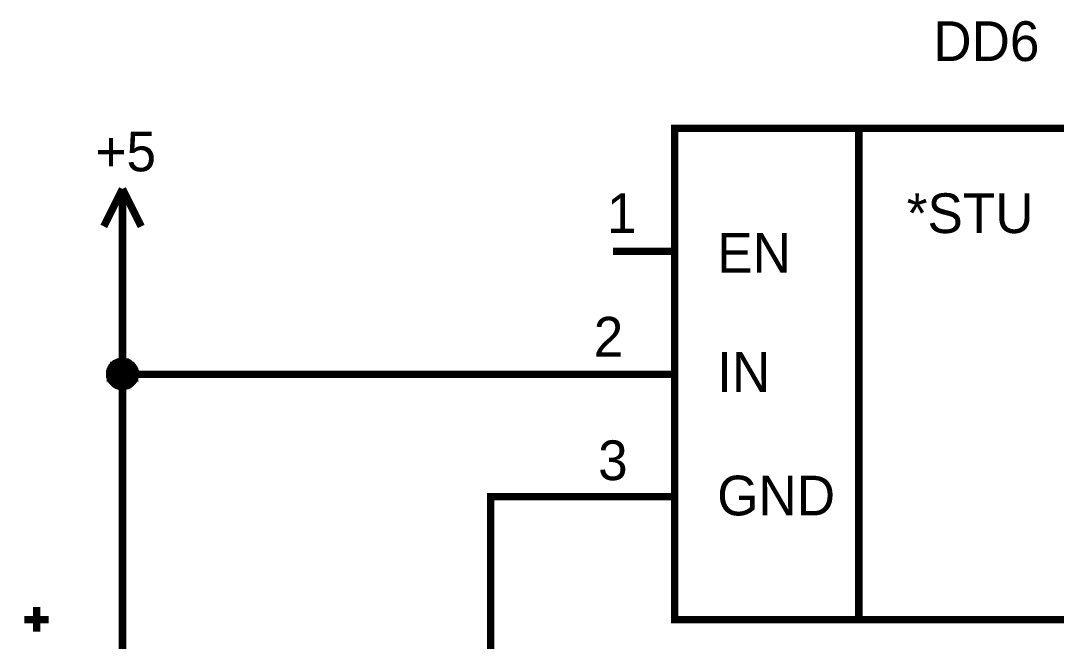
# Model space of a CAD drawing. Header units: millimetres. Extents: x 0 to 841, y 0 to 594.
# Drawn here: x 207.88 to 250.07, y 67.1 to 92.38 of the extents above; entities that cross this region are included whole.
import ezdxf

# ---------------------------------------------------------------- set-up
doc = ezdxf.new("R2010")
doc.units = ezdxf.units.MM
doc.layers.add('Sheet', color=255, linetype='Continuous')

msp = doc.modelspace()

# ---------------------------------------------------------------- linework, layer by layer
at = {"layer": 'Sheet', "const_width": 0.3}
msp.add_lwpolyline([(234.527, 87.995), (259.522, 87.995), (259.522, 67.984), (234.527, 67.984), (234.527, 87.995)], close=True, dxfattribs=at)
at = {"layer": 'Sheet'}
for points, const_width in [([(242.028, 87.995), (242.028, 67.984)], 0.3), ([(212.024, 85.525), (211.261, 83.997)], 0.3), ([(212.024, 85.525), (212.788, 83.997)], 0.3), ([(212.024, 82.987), (212.024, 85.525)], 0.3), ([(212.024, 82.987), (212.024, 77.978)], 0.3), ([(234.527, 82.987), (232.012, 82.987)], 0.3), ([(211.508, 77.978), (211.508, 78.001), (211.508, 78.023), (211.508, 78.068), (211.508, 78.091), (211.53, 78.113), (211.53, 78.135), (211.53, 78.158), (211.553, 78.18), (211.553, 78.203), (211.575, 78.225), (211.575, 78.248), (211.597, 78.27), (211.597, 78.293), (211.62, 78.315), (211.642, 78.338), (211.665, 78.338), (211.665, 78.36), (211.687, 78.382), (211.71, 78.405), (211.732, 78.405), (211.755, 78.427), (211.777, 78.427), (211.8, 78.45), (211.822, 78.45), (211.845, 78.472), (211.867, 78.472), (211.889, 78.472), (211.912, 78.495), (211.934, 78.495), (211.979, 78.495), (212.002, 78.495), (212.024, 78.495)], 0.3), ([(211.508, 77.978), (211.508, 78.001), (211.508, 78.023), (211.508, 78.068), (211.508, 78.091), (211.53, 78.113), (211.53, 78.135), (211.53, 78.158), (211.553, 78.18), (211.553, 78.203), (211.575, 78.225), (211.575, 78.248), (211.597, 78.27), (211.597, 78.293), (211.62, 78.315), (211.642, 78.338), (211.665, 78.338), (211.665, 78.36), (211.687, 78.382), (211.71, 78.405), (211.732, 78.405), (211.755, 78.427), (211.777, 78.427), (211.8, 78.45), (211.822, 78.45), (211.845, 78.472), (211.867, 78.472), (211.889, 78.472), (211.912, 78.495), (211.934, 78.495), (211.979, 78.495), (212.002, 78.495), (212.024, 78.495)], 0.3), ([(211.508, 77.978), (211.508, 78.001), (211.508, 78.023), (211.508, 78.068), (211.508, 78.091), (211.53, 78.113), (211.53, 78.135), (211.53, 78.158), (211.553, 78.18), (211.553, 78.203), (211.575, 78.225), (211.575, 78.248), (211.597, 78.27), (211.597, 78.293), (211.62, 78.315), (211.642, 78.338), (211.665, 78.338), (211.665, 78.36), (211.687, 78.382), (211.71, 78.405), (211.732, 78.405), (211.755, 78.427), (211.777, 78.427), (211.8, 78.45), (211.822, 78.45), (211.845, 78.472), (211.867, 78.472), (211.889, 78.472), (211.912, 78.495), (211.934, 78.495), (211.979, 78.495), (212.002, 78.495), (212.024, 78.495)], 0.3), ([(211.508, 77.978), (211.508, 78.001), (211.508, 78.023), (211.508, 78.068), (211.508, 78.091), (211.53, 78.113), (211.53, 78.135), (211.53, 78.158), (211.553, 78.18), (211.553, 78.203), (211.575, 78.225), (211.575, 78.248), (211.597, 78.27), (211.597, 78.293), (211.62, 78.315), (211.642, 78.338), (211.665, 78.338), (211.665, 78.36), (211.687, 78.382), (211.71, 78.405), (211.732, 78.405), (211.755, 78.427), (211.777, 78.427), (211.8, 78.45), (211.822, 78.45), (211.845, 78.472), (211.867, 78.472), (211.889, 78.472), (211.912, 78.495), (211.934, 78.495), (211.979, 78.495), (212.002, 78.495), (212.024, 78.495)], 0.3), ([(211.508, 77.978), (211.508, 78.001), (211.508, 78.023), (211.508, 78.068), (211.508, 78.091), (211.53, 78.113), (211.53, 78.135), (211.53, 78.158), (211.553, 78.18), (211.553, 78.203), (211.575, 78.225), (211.575, 78.248), (211.597, 78.27), (211.597, 78.293), (211.62, 78.315), (211.642, 78.338), (211.665, 78.338), (211.665, 78.36), (211.687, 78.382), (211.71, 78.405), (211.732, 78.405), (211.755, 78.427), (211.777, 78.427), (211.8, 78.45), (211.822, 78.45), (211.845, 78.472), (211.867, 78.472), (211.889, 78.472), (211.912, 78.495), (211.934, 78.495), (211.979, 78.495), (212.002, 78.495), (212.024, 78.495)], 0.0991), ([(211.508, 77.978), (211.508, 78.001), (211.508, 78.023), (211.508, 78.068), (211.508, 78.091), (211.53, 78.113), (211.53, 78.135), (211.53, 78.158), (211.553, 78.18), (211.553, 78.203), (211.575, 78.225), (211.575, 78.248), (211.597, 78.27), (211.597, 78.293), (211.62, 78.315), (211.642, 78.338), (211.665, 78.338), (211.665, 78.36), (211.687, 78.382), (211.71, 78.405), (211.732, 78.405), (211.755, 78.427), (211.777, 78.427), (211.8, 78.45), (211.822, 78.45), (211.845, 78.472), (211.867, 78.472), (211.889, 78.472), (211.912, 78.495), (211.934, 78.495), (211.979, 78.495), (212.002, 78.495), (212.024, 78.495)], 0.0991), ([(211.508, 77.978), (211.508, 78.001), (211.508, 78.023), (211.508, 78.068), (211.508, 78.091), (211.53, 78.113), (211.53, 78.135), (211.53, 78.158), (211.553, 78.18), (211.553, 78.203), (211.575, 78.225), (211.575, 78.248), (211.597, 78.27), (211.597, 78.293), (211.62, 78.315), (211.642, 78.338), (211.665, 78.338), (211.665, 78.36), (211.687, 78.382), (211.71, 78.405), (211.732, 78.405), (211.755, 78.427), (211.777, 78.427), (211.8, 78.45), (211.822, 78.45), (211.845, 78.472), (211.867, 78.472), (211.889, 78.472), (211.912, 78.495), (211.934, 78.495), (211.979, 78.495), (212.002, 78.495), (212.024, 78.495)], 0.0991), ([(211.508, 77.978), (211.508, 78.001), (211.508, 78.023), (211.508, 78.068), (211.508, 78.091), (211.53, 78.113), (211.53, 78.135), (211.53, 78.158), (211.553, 78.18), (211.553, 78.203), (211.575, 78.225), (211.575, 78.248), (211.597, 78.27), (211.597, 78.293), (211.62, 78.315), (211.642, 78.338), (211.665, 78.338), (211.665, 78.36), (211.687, 78.382), (211.71, 78.405), (211.732, 78.405), (211.755, 78.427), (211.777, 78.427), (211.8, 78.45), (211.822, 78.45), (211.845, 78.472), (211.867, 78.472), (211.889, 78.472), (211.912, 78.495), (211.934, 78.495), (211.979, 78.495), (212.002, 78.495), (212.024, 78.495)], 0.0991), ([(212.024, 78.495), (212.024, 78.495)], 0.3), ([(212.024, 78.495), (212.047, 78.495), (212.069, 78.495), (212.092, 78.495), (212.114, 78.495), (212.159, 78.472), (212.181, 78.472), (212.204, 78.472), (212.226, 78.45), (212.249, 78.45), (212.271, 78.427), (212.294, 78.427), (212.316, 78.405), (212.316, 78.405), (212.339, 78.382), (212.361, 78.36), (212.383, 78.338), (212.406, 78.338), (212.428, 78.315), (212.428, 78.293), (212.451, 78.27), (212.473, 78.248), (212.473, 78.225), (212.496, 78.203), (212.496, 78.18), (212.518, 78.158), (212.518, 78.135), (212.518, 78.113), (212.541, 78.091), (212.541, 78.068), (212.541, 78.023), (212.541, 78.001), (212.541, 77.978)], 0.3), ([(212.024, 78.495), (212.024, 78.495)], 0.3), ([(212.024, 78.495), (212.047, 78.495), (212.069, 78.495), (212.092, 78.495), (212.114, 78.495), (212.159, 78.472), (212.181, 78.472), (212.204, 78.472), (212.226, 78.45), (212.249, 78.45), (212.271, 78.427), (212.294, 78.427), (212.316, 78.405), (212.316, 78.405), (212.339, 78.382), (212.361, 78.36), (212.383, 78.338), (212.406, 78.338), (212.428, 78.315), (212.428, 78.293), (212.451, 78.27), (212.473, 78.248), (212.473, 78.225), (212.496, 78.203), (212.496, 78.18), (212.518, 78.158), (212.518, 78.135), (212.518, 78.113), (212.541, 78.091), (212.541, 78.068), (212.541, 78.023), (212.541, 78.001), (212.541, 77.978)], 0.3), ([(212.024, 78.495), (212.024, 78.495)], 0.3), ([(212.024, 78.495), (212.047, 78.495), (212.069, 78.495), (212.092, 78.495), (212.114, 78.495), (212.159, 78.472), (212.181, 78.472), (212.204, 78.472), (212.226, 78.45), (212.249, 78.45), (212.271, 78.427), (212.294, 78.427), (212.316, 78.405), (212.316, 78.405), (212.339, 78.382), (212.361, 78.36), (212.383, 78.338), (212.406, 78.338), (212.428, 78.315), (212.428, 78.293), (212.451, 78.27), (212.473, 78.248), (212.473, 78.225), (212.496, 78.203), (212.496, 78.18), (212.518, 78.158), (212.518, 78.135), (212.518, 78.113), (212.541, 78.091), (212.541, 78.068), (212.541, 78.023), (212.541, 78.001), (212.541, 77.978)], 0.3), ([(212.024, 78.495), (212.024, 78.495)], 0.3), ([(212.024, 78.495), (212.047, 78.495), (212.069, 78.495), (212.092, 78.495), (212.114, 78.495), (212.159, 78.472), (212.181, 78.472), (212.204, 78.472), (212.226, 78.45), (212.249, 78.45), (212.271, 78.427), (212.294, 78.427), (212.316, 78.405), (212.316, 78.405), (212.339, 78.382), (212.361, 78.36), (212.383, 78.338), (212.406, 78.338), (212.428, 78.315), (212.428, 78.293), (212.451, 78.27), (212.473, 78.248), (212.473, 78.225), (212.496, 78.203), (212.496, 78.18), (212.518, 78.158), (212.518, 78.135), (212.518, 78.113), (212.541, 78.091), (212.541, 78.068), (212.541, 78.023), (212.541, 78.001), (212.541, 77.978)], 0.3), ([(212.024, 78.495), (212.024, 78.495)], 0.0991), ([(212.024, 78.495), (212.047, 78.495), (212.069, 78.495), (212.092, 78.495), (212.114, 78.495), (212.159, 78.472), (212.181, 78.472), (212.204, 78.472), (212.226, 78.45), (212.249, 78.45), (212.271, 78.427), (212.294, 78.427), (212.316, 78.405), (212.316, 78.405), (212.339, 78.382), (212.361, 78.36), (212.383, 78.338), (212.406, 78.338), (212.428, 78.315), (212.428, 78.293), (212.451, 78.27), (212.473, 78.248), (212.473, 78.225), (212.496, 78.203), (212.496, 78.18), (212.518, 78.158), (212.518, 78.135), (212.518, 78.113), (212.541, 78.091), (212.541, 78.068), (212.541, 78.023), (212.541, 78.001), (212.541, 77.978)], 0.0991), ([(212.024, 78.495), (212.024, 78.495)], 0.0991), ([(212.024, 78.495), (212.047, 78.495), (212.069, 78.495), (212.092, 78.495), (212.114, 78.495), (212.159, 78.472), (212.181, 78.472), (212.204, 78.472), (212.226, 78.45), (212.249, 78.45), (212.271, 78.427), (212.294, 78.427), (212.316, 78.405), (212.316, 78.405), (212.339, 78.382), (212.361, 78.36), (212.383, 78.338), (212.406, 78.338), (212.428, 78.315), (212.428, 78.293), (212.451, 78.27), (212.473, 78.248), (212.473, 78.225), (212.496, 78.203), (212.496, 78.18), (212.518, 78.158), (212.518, 78.135), (212.518, 78.113), (212.541, 78.091), (212.541, 78.068), (212.541, 78.023), (212.541, 78.001), (212.541, 77.978)], 0.0991), ([(212.024, 78.495), (212.024, 78.495)], 0.0991), ([(212.024, 78.495), (212.047, 78.495), (212.069, 78.495), (212.092, 78.495), (212.114, 78.495), (212.159, 78.472), (212.181, 78.472), (212.204, 78.472), (212.226, 78.45), (212.249, 78.45), (212.271, 78.427), (212.294, 78.427), (212.316, 78.405), (212.316, 78.405), (212.339, 78.382), (212.361, 78.36), (212.383, 78.338), (212.406, 78.338), (212.428, 78.315), (212.428, 78.293), (212.451, 78.27), (212.473, 78.248), (212.473, 78.225), (212.496, 78.203), (212.496, 78.18), (212.518, 78.158), (212.518, 78.135), (212.518, 78.113), (212.541, 78.091), (212.541, 78.068), (212.541, 78.023), (212.541, 78.001), (212.541, 77.978)], 0.0991), ([(212.024, 78.495), (212.024, 78.495)], 0.0991), ([(212.024, 78.495), (212.047, 78.495), (212.069, 78.495), (212.092, 78.495), (212.114, 78.495), (212.159, 78.472), (212.181, 78.472), (212.204, 78.472), (212.226, 78.45), (212.249, 78.45), (212.271, 78.427), (212.294, 78.427), (212.316, 78.405), (212.316, 78.405), (212.339, 78.382), (212.361, 78.36), (212.383, 78.338), (212.406, 78.338), (212.428, 78.315), (212.428, 78.293), (212.451, 78.27), (212.473, 78.248), (212.473, 78.225), (212.496, 78.203), (212.496, 78.18), (212.518, 78.158), (212.518, 78.135), (212.518, 78.113), (212.541, 78.091), (212.541, 78.068), (212.541, 78.023), (212.541, 78.001), (212.541, 77.978)], 0.0991), ([(212.024, 77.484), (212.002, 77.484), (211.979, 77.484), (211.934, 77.484), (211.912, 77.484), (211.889, 77.507), (211.867, 77.507), (211.845, 77.507), (211.822, 77.529), (211.8, 77.529), (211.777, 77.551), (211.755, 77.551), (211.732, 77.574), (211.71, 77.574), (211.687, 77.596), (211.665, 77.619), (211.665, 77.619), (211.642, 77.641), (211.62, 77.664), (211.597, 77.686), (211.597, 77.709), (211.575, 77.731), (211.575, 77.754), (211.553, 77.776), (211.553, 77.799), (211.53, 77.799), (211.53, 77.843), (211.53, 77.866), (211.508, 77.888), (211.508, 77.911), (211.508, 77.933), (211.508, 77.956), (211.508, 77.978)], 0.3), ([(211.508, 77.978), (211.508, 77.978)], 0.3), ([(212.024, 77.484), (212.002, 77.484), (211.979, 77.484), (211.934, 77.484), (211.912, 77.484), (211.889, 77.507), (211.867, 77.507), (211.845, 77.507), (211.822, 77.529), (211.8, 77.529), (211.777, 77.551), (211.755, 77.551), (211.732, 77.574), (211.71, 77.574), (211.687, 77.596), (211.665, 77.619), (211.665, 77.619), (211.642, 77.641), (211.62, 77.664), (211.597, 77.686), (211.597, 77.709), (211.575, 77.731), (211.575, 77.754), (211.553, 77.776), (211.553, 77.799), (211.53, 77.799), (211.53, 77.843), (211.53, 77.866), (211.508, 77.888), (211.508, 77.911), (211.508, 77.933), (211.508, 77.956), (211.508, 77.978)], 0.3), ([(211.508, 77.978), (211.508, 77.978)], 0.3), ([(212.024, 77.484), (212.002, 77.484), (211.979, 77.484), (211.934, 77.484), (211.912, 77.484), (211.889, 77.507), (211.867, 77.507), (211.845, 77.507), (211.822, 77.529), (211.8, 77.529), (211.777, 77.551), (211.755, 77.551), (211.732, 77.574), (211.71, 77.574), (211.687, 77.596), (211.665, 77.619), (211.665, 77.619), (211.642, 77.641), (211.62, 77.664), (211.597, 77.686), (211.597, 77.709), (211.575, 77.731), (211.575, 77.754), (211.553, 77.776), (211.553, 77.799), (211.53, 77.799), (211.53, 77.843), (211.53, 77.866), (211.508, 77.888), (211.508, 77.911), (211.508, 77.933), (211.508, 77.956), (211.508, 77.978)], 0.3), ([(211.508, 77.978), (211.508, 77.978)], 0.3), ([(212.024, 77.484), (212.002, 77.484), (211.979, 77.484), (211.934, 77.484), (211.912, 77.484), (211.889, 77.507), (211.867, 77.507), (211.845, 77.507), (211.822, 77.529), (211.8, 77.529), (211.777, 77.551), (211.755, 77.551), (211.732, 77.574), (211.71, 77.574), (211.687, 77.596), (211.665, 77.619), (211.665, 77.619), (211.642, 77.641), (211.62, 77.664), (211.597, 77.686), (211.597, 77.709), (211.575, 77.731), (211.575, 77.754), (211.553, 77.776), (211.553, 77.799), (211.53, 77.799), (211.53, 77.843), (211.53, 77.866), (211.508, 77.888), (211.508, 77.911), (211.508, 77.933), (211.508, 77.956), (211.508, 77.978)], 0.3), ([(211.508, 77.978), (211.508, 77.978)], 0.3), ([(212.541, 77.978), (212.541, 77.956), (212.541, 77.933), (212.541, 77.911), (212.541, 77.888), (212.518, 77.866), (212.518, 77.843), (212.518, 77.799), (212.496, 77.799), (212.496, 77.776), (212.473, 77.754), (212.473, 77.731), (212.451, 77.709), (212.428, 77.686), (212.428, 77.664), (212.406, 77.641), (212.383, 77.619), (212.361, 77.619), (212.339, 77.596), (212.316, 77.574), (212.316, 77.574), (212.294, 77.551), (212.271, 77.551), (212.249, 77.529), (212.226, 77.529), (212.204, 77.507), (212.181, 77.507), (212.159, 77.507), (212.114, 77.484), (212.092, 77.484), (212.069, 77.484), (212.047, 77.484), (212.024, 77.484)], 0.3), ([(232.012, 77.978), (212.024, 77.978), (212.024, 68.995)], 0.3), ([(212.541, 77.978), (212.541, 77.956), (212.541, 77.933), (212.541, 77.911), (212.541, 77.888), (212.518, 77.866), (212.518, 77.843), (212.518, 77.799), (212.496, 77.799), (212.496, 77.776), (212.473, 77.754), (212.473, 77.731), (212.451, 77.709), (212.428, 77.686), (212.428, 77.664), (212.406, 77.641), (212.383, 77.619), (212.361, 77.619), (212.339, 77.596), (212.316, 77.574), (212.316, 77.574), (212.294, 77.551), (212.271, 77.551), (212.249, 77.529), (212.226, 77.529), (212.204, 77.507), (212.181, 77.507), (212.159, 77.507), (212.114, 77.484), (212.092, 77.484), (212.069, 77.484), (212.047, 77.484), (212.024, 77.484)], 0.3), ([(212.541, 77.978), (212.541, 77.956), (212.541, 77.933), (212.541, 77.911), (212.541, 77.888), (212.518, 77.866), (212.518, 77.843), (212.518, 77.799), (212.496, 77.799), (212.496, 77.776), (212.473, 77.754), (212.473, 77.731), (212.451, 77.709), (212.428, 77.686), (212.428, 77.664), (212.406, 77.641), (212.383, 77.619), (212.361, 77.619), (212.339, 77.596), (212.316, 77.574), (212.316, 77.574), (212.294, 77.551), (212.271, 77.551), (212.249, 77.529), (212.226, 77.529), (212.204, 77.507), (212.181, 77.507), (212.159, 77.507), (212.114, 77.484), (212.092, 77.484), (212.069, 77.484), (212.047, 77.484), (212.024, 77.484)], 0.3), ([(212.541, 77.978), (212.541, 77.956), (212.541, 77.933), (212.541, 77.911), (212.541, 77.888), (212.518, 77.866), (212.518, 77.843), (212.518, 77.799), (212.496, 77.799), (212.496, 77.776), (212.473, 77.754), (212.473, 77.731), (212.451, 77.709), (212.428, 77.686), (212.428, 77.664), (212.406, 77.641), (212.383, 77.619), (212.361, 77.619), (212.339, 77.596), (212.316, 77.574), (212.316, 77.574), (212.294, 77.551), (212.271, 77.551), (212.249, 77.529), (212.226, 77.529), (212.204, 77.507), (212.181, 77.507), (212.159, 77.507), (212.114, 77.484), (212.092, 77.484), (212.069, 77.484), (212.047, 77.484), (212.024, 77.484)], 0.3), ([(212.541, 77.978), (212.541, 77.978), (212.541, 77.978), (212.541, 77.978), (212.541, 77.978), (212.541, 77.978), (212.541, 77.978), (212.541, 77.978), (212.541, 77.978), (212.541, 77.978), (212.541, 77.978), (212.541, 77.978), (212.541, 77.978), (212.541, 77.978), (212.541, 77.978), (212.541, 77.978), (212.541, 77.978), (212.541, 77.978), (212.541, 77.978), (212.541, 77.978), (212.541, 77.978), (212.541, 77.978), (212.541, 77.978), (212.541, 77.978), (212.541, 77.978), (212.541, 77.978), (212.541, 77.978), (212.541, 77.978), (212.541, 77.978), (212.541, 77.978), (212.541, 77.978), (212.541, 77.978), (212.541, 77.978)], 0.3), ([(212.541, 77.978), (212.541, 77.978)], 0.3), ([(212.541, 77.978), (212.541, 77.978), (212.541, 77.978), (212.541, 77.978), (212.541, 77.978), (212.541, 77.978), (212.541, 77.978), (212.541, 77.978), (212.541, 77.978), (212.541, 77.978), (212.541, 77.978), (212.541, 77.978), (212.541, 77.978), (212.541, 77.978), (212.541, 77.978), (212.541, 77.978), (212.541, 77.978), (212.541, 77.978), (212.541, 77.978), (212.541, 77.978), (212.541, 77.978), (212.541, 77.978), (212.541, 77.978), (212.541, 77.978), (212.541, 77.978), (212.541, 77.978), (212.541, 77.978), (212.541, 77.978), (212.541, 77.978), (212.541, 77.978), (212.541, 77.978), (212.541, 77.978), (212.541, 77.978)], 0.3), ([(212.541, 77.978), (212.541, 77.978)], 0.3), ([(212.541, 77.978), (212.541, 77.978), (212.541, 77.978), (212.541, 77.978), (212.541, 77.978), (212.541, 77.978), (212.541, 77.978), (212.541, 77.978), (212.541, 77.978), (212.541, 77.978), (212.541, 77.978), (212.541, 77.978), (212.541, 77.978), (212.541, 77.978), (212.541, 77.978), (212.541, 77.978), (212.541, 77.978), (212.541, 77.978), (212.541, 77.978), (212.541, 77.978), (212.541, 77.978), (212.541, 77.978), (212.541, 77.978), (212.541, 77.978), (212.541, 77.978), (212.541, 77.978), (212.541, 77.978), (212.541, 77.978), (212.541, 77.978), (212.541, 77.978), (212.541, 77.978), (212.541, 77.978), (212.541, 77.978)], 0.3), ([(212.541, 77.978), (212.541, 77.978)], 0.3), ([(212.541, 77.978), (212.541, 77.978), (212.541, 77.978), (212.541, 77.978), (212.541, 77.978), (212.541, 77.978), (212.541, 77.978), (212.541, 77.978), (212.541, 77.978), (212.541, 77.978), (212.541, 77.978), (212.541, 77.978), (212.541, 77.978), (212.541, 77.978), (212.541, 77.978), (212.541, 77.978), (212.541, 77.978), (212.541, 77.978), (212.541, 77.978), (212.541, 77.978), (212.541, 77.978), (212.541, 77.978), (212.541, 77.978), (212.541, 77.978), (212.541, 77.978), (212.541, 77.978), (212.541, 77.978), (212.541, 77.978), (212.541, 77.978), (212.541, 77.978), (212.541, 77.978), (212.541, 77.978), (212.541, 77.978)], 0.3), ([(212.541, 77.978), (212.541, 77.978)], 0.3), ([(234.527, 77.978), (232.012, 77.978)], 0.3), ([(212.024, 77.484), (212.002, 77.484), (211.979, 77.484), (211.934, 77.484), (211.912, 77.484), (211.889, 77.507), (211.867, 77.507), (211.845, 77.507), (211.822, 77.529), (211.8, 77.529), (211.777, 77.551), (211.755, 77.551), (211.732, 77.574), (211.71, 77.574), (211.687, 77.596), (211.665, 77.619), (211.665, 77.619), (211.642, 77.641), (211.62, 77.664), (211.597, 77.686), (211.597, 77.709), (211.575, 77.731), (211.575, 77.754), (211.553, 77.776), (211.553, 77.799), (211.53, 77.799), (211.53, 77.843), (211.53, 77.866), (211.508, 77.888), (211.508, 77.911), (211.508, 77.933), (211.508, 77.956), (211.508, 77.978)], 0.0991), ([(211.508, 77.978), (211.508, 77.978)], 0.0991), ([(212.024, 77.484), (212.002, 77.484), (211.979, 77.484), (211.934, 77.484), (211.912, 77.484), (211.889, 77.507), (211.867, 77.507), (211.845, 77.507), (211.822, 77.529), (211.8, 77.529), (211.777, 77.551), (211.755, 77.551), (211.732, 77.574), (211.71, 77.574), (211.687, 77.596), (211.665, 77.619), (211.665, 77.619), (211.642, 77.641), (211.62, 77.664), (211.597, 77.686), (211.597, 77.709), (211.575, 77.731), (211.575, 77.754), (211.553, 77.776), (211.553, 77.799), (211.53, 77.799), (211.53, 77.843), (211.53, 77.866), (211.508, 77.888), (211.508, 77.911), (211.508, 77.933), (211.508, 77.956), (211.508, 77.978)], 0.0991), ([(211.508, 77.978), (211.508, 77.978)], 0.0991), ([(212.024, 77.484), (212.002, 77.484), (211.979, 77.484), (211.934, 77.484), (211.912, 77.484), (211.889, 77.507), (211.867, 77.507), (211.845, 77.507), (211.822, 77.529), (211.8, 77.529), (211.777, 77.551), (211.755, 77.551), (211.732, 77.574), (211.71, 77.574), (211.687, 77.596), (211.665, 77.619), (211.665, 77.619), (211.642, 77.641), (211.62, 77.664), (211.597, 77.686), (211.597, 77.709), (211.575, 77.731), (211.575, 77.754), (211.553, 77.776), (211.553, 77.799), (211.53, 77.799), (211.53, 77.843), (211.53, 77.866), (211.508, 77.888), (211.508, 77.911), (211.508, 77.933), (211.508, 77.956), (211.508, 77.978)], 0.0991), ([(211.508, 77.978), (211.508, 77.978)], 0.0991), ([(212.024, 77.484), (212.002, 77.484), (211.979, 77.484), (211.934, 77.484), (211.912, 77.484), (211.889, 77.507), (211.867, 77.507), (211.845, 77.507), (211.822, 77.529), (211.8, 77.529), (211.777, 77.551), (211.755, 77.551), (211.732, 77.574), (211.71, 77.574), (211.687, 77.596), (211.665, 77.619), (211.665, 77.619), (211.642, 77.641), (211.62, 77.664), (211.597, 77.686), (211.597, 77.709), (211.575, 77.731), (211.575, 77.754), (211.553, 77.776), (211.553, 77.799), (211.53, 77.799), (211.53, 77.843), (211.53, 77.866), (211.508, 77.888), (211.508, 77.911), (211.508, 77.933), (211.508, 77.956), (211.508, 77.978)], 0.0991), ([(211.508, 77.978), (211.508, 77.978)], 0.0991), ([(212.541, 77.978), (212.541, 77.956), (212.541, 77.933), (212.541, 77.911), (212.541, 77.888), (212.518, 77.866), (212.518, 77.843), (212.518, 77.799), (212.496, 77.799), (212.496, 77.776), (212.473, 77.754), (212.473, 77.731), (212.451, 77.709), (212.428, 77.686), (212.428, 77.664), (212.406, 77.641), (212.383, 77.619), (212.361, 77.619), (212.339, 77.596), (212.316, 77.574), (212.316, 77.574), (212.294, 77.551), (212.271, 77.551), (212.249, 77.529), (212.226, 77.529), (212.204, 77.507), (212.181, 77.507), (212.159, 77.507), (212.114, 77.484), (212.092, 77.484), (212.069, 77.484), (212.047, 77.484), (212.024, 77.484)], 0.0991), ([(212.541, 77.978), (212.541, 77.956), (212.541, 77.933), (212.541, 77.911), (212.541, 77.888), (212.518, 77.866), (212.518, 77.843), (212.518, 77.799), (212.496, 77.799), (212.496, 77.776), (212.473, 77.754), (212.473, 77.731), (212.451, 77.709), (212.428, 77.686), (212.428, 77.664), (212.406, 77.641), (212.383, 77.619), (212.361, 77.619), (212.339, 77.596), (212.316, 77.574), (212.316, 77.574), (212.294, 77.551), (212.271, 77.551), (212.249, 77.529), (212.226, 77.529), (212.204, 77.507), (212.181, 77.507), (212.159, 77.507), (212.114, 77.484), (212.092, 77.484), (212.069, 77.484), (212.047, 77.484), (212.024, 77.484)], 0.0991), ([(212.541, 77.978), (212.541, 77.956), (212.541, 77.933), (212.541, 77.911), (212.541, 77.888), (212.518, 77.866), (212.518, 77.843), (212.518, 77.799), (212.496, 77.799), (212.496, 77.776), (212.473, 77.754), (212.473, 77.731), (212.451, 77.709), (212.428, 77.686), (212.428, 77.664), (212.406, 77.641), (212.383, 77.619), (212.361, 77.619), (212.339, 77.596), (212.316, 77.574), (212.316, 77.574), (212.294, 77.551), (212.271, 77.551), (212.249, 77.529), (212.226, 77.529), (212.204, 77.507), (212.181, 77.507), (212.159, 77.507), (212.114, 77.484), (212.092, 77.484), (212.069, 77.484), (212.047, 77.484), (212.024, 77.484)], 0.0991), ([(212.541, 77.978), (212.541, 77.956), (212.541, 77.933), (212.541, 77.911), (212.541, 77.888), (212.518, 77.866), (212.518, 77.843), (212.518, 77.799), (212.496, 77.799), (212.496, 77.776), (212.473, 77.754), (212.473, 77.731), (212.451, 77.709), (212.428, 77.686), (212.428, 77.664), (212.406, 77.641), (212.383, 77.619), (212.361, 77.619), (212.339, 77.596), (212.316, 77.574), (212.316, 77.574), (212.294, 77.551), (212.271, 77.551), (212.249, 77.529), (212.226, 77.529), (212.204, 77.507), (212.181, 77.507), (212.159, 77.507), (212.114, 77.484), (212.092, 77.484), (212.069, 77.484), (212.047, 77.484), (212.024, 77.484)], 0.0991), ([(212.541, 77.978), (212.541, 77.978), (212.541, 77.978), (212.541, 77.978), (212.541, 77.978), (212.541, 77.978), (212.541, 77.978), (212.541, 77.978), (212.541, 77.978), (212.541, 77.978), (212.541, 77.978), (212.541, 77.978), (212.541, 77.978), (212.541, 77.978), (212.541, 77.978), (212.541, 77.978), (212.541, 77.978), (212.541, 77.978), (212.541, 77.978), (212.541, 77.978), (212.541, 77.978), (212.541, 77.978), (212.541, 77.978), (212.541, 77.978), (212.541, 77.978), (212.541, 77.978), (212.541, 77.978), (212.541, 77.978), (212.541, 77.978), (212.541, 77.978), (212.541, 77.978), (212.541, 77.978), (212.541, 77.978)], 0.0991), ([(212.541, 77.978), (212.541, 77.978)], 0.0991), ([(212.541, 77.978), (212.541, 77.978), (212.541, 77.978), (212.541, 77.978), (212.541, 77.978), (212.541, 77.978), (212.541, 77.978), (212.541, 77.978), (212.541, 77.978), (212.541, 77.978), (212.541, 77.978), (212.541, 77.978), (212.541, 77.978), (212.541, 77.978), (212.541, 77.978), (212.541, 77.978), (212.541, 77.978), (212.541, 77.978), (212.541, 77.978), (212.541, 77.978), (212.541, 77.978), (212.541, 77.978), (212.541, 77.978), (212.541, 77.978), (212.541, 77.978), (212.541, 77.978), (212.541, 77.978), (212.541, 77.978), (212.541, 77.978), (212.541, 77.978), (212.541, 77.978), (212.541, 77.978), (212.541, 77.978)], 0.0991), ([(212.541, 77.978), (212.541, 77.978)], 0.0991), ([(212.541, 77.978), (212.541, 77.978), (212.541, 77.978), (212.541, 77.978), (212.541, 77.978), (212.541, 77.978), (212.541, 77.978), (212.541, 77.978), (212.541, 77.978), (212.541, 77.978), (212.541, 77.978), (212.541, 77.978), (212.541, 77.978), (212.541, 77.978), (212.541, 77.978), (212.541, 77.978), (212.541, 77.978), (212.541, 77.978), (212.541, 77.978), (212.541, 77.978), (212.541, 77.978), (212.541, 77.978), (212.541, 77.978), (212.541, 77.978), (212.541, 77.978), (212.541, 77.978), (212.541, 77.978), (212.541, 77.978), (212.541, 77.978), (212.541, 77.978), (212.541, 77.978), (212.541, 77.978), (212.541, 77.978)], 0.0991), ([(212.541, 77.978), (212.541, 77.978)], 0.0991), ([(212.541, 77.978), (212.541, 77.978), (212.541, 77.978), (212.541, 77.978), (212.541, 77.978), (212.541, 77.978), (212.541, 77.978), (212.541, 77.978), (212.541, 77.978), (212.541, 77.978), (212.541, 77.978), (212.541, 77.978), (212.541, 77.978), (212.541, 77.978), (212.541, 77.978), (212.541, 77.978), (212.541, 77.978), (212.541, 77.978), (212.541, 77.978), (212.541, 77.978), (212.541, 77.978), (212.541, 77.978), (212.541, 77.978), (212.541, 77.978), (212.541, 77.978), (212.541, 77.978), (212.541, 77.978), (212.541, 77.978), (212.541, 77.978), (212.541, 77.978), (212.541, 77.978), (212.541, 77.978), (212.541, 77.978)], 0.0991), ([(212.541, 77.978), (212.541, 77.978)], 0.0991), ([(232.012, 72.992), (227.026, 72.992), (227.026, 55.497)], 0.3), ([(234.527, 72.992), (232.012, 72.992)], 0.3), ([(212.024, 66.479), (212.024, 68.995)], 0.3), ([(208.521, 67.49), (208.521, 68.5)], 0.3), ([(209.015, 67.984), (208.027, 67.984)], 0.3)]:
    msp.add_lwpolyline(points, dxfattribs=dict(at, const_width=const_width))
at = {"layer": 'Sheet', "const_width": 0.508}
msp.add_lwpolyline([(211.746, 78, 1), (212.254, 78, 1)], format="xyb", close=True, dxfattribs=at)

# ---------------------------------------------------------------- texts
at = {"layer": 'Sheet'}
for s, height, p in [('DD6', 1.6171, (245.06, 90.735)), ('+5', 1.6171, (210.924, 86.243)), ('1', 1.617, (231.765, 83.728)), ('*STU', 1.6171, (243.982, 83.728)), ('EN', 1.6171, (236.256, 82.111)), ('2', 1.617, (231.226, 78.697)), ('IN', 1.6171, (236.256, 77.26)), ('3', 1.617, (231.405, 73.666)), ('GND', 1.6171, (236.256, 72.229))]:
    msp.add_text(s, height=height, dxfattribs=at).set_placement(p)

doc.saveas('drawing.dxf')
